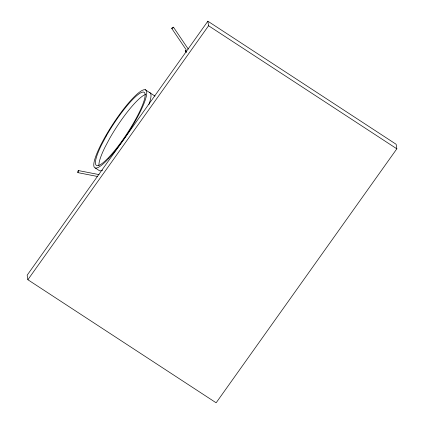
<?xml version="1.0" encoding="UTF-8"?>
<svg xmlns="http://www.w3.org/2000/svg" width="424" height="424" viewBox="0 0 424 424"><rect width="100%" height="100%" fill="white"/><g stroke="black" fill="none" stroke-linecap="round" stroke-linejoin="round"><path stroke-width="0.64" d="M207.861 21.2L27.163 275.181L27.873 279.734L216.139 402.8L396.838 148.819L396.127 144.266L207.861 21.2L208.571 25.753L27.873 279.734M99.078 174.608L78.286 170.543L78.159 170.835L77.878 172.637L97.372 176.448M77.878 172.637L78.286 170.543M208.571 25.753L396.838 148.819M145.268 89.734L155.03 96.115M95.283 167.978L99.539 170.761A46.492 8.772 -56.8 0 0 102.656 170.109M173.517 27.263A1.065 0.27 -34.1 0 1 172.213 28.366A1.065 0.27 -34.1 0 1 172.133 27.862A1.065 0.27 -34.1 0 1 173.517 27.263L188.288 49.115M171.725 28.397L186.194 49.799M149.524 92.517A46.492 8.772 -56.8 0 1 148.904 104.463M98.914 165.524A43.667 8.242 -56.8 0 1 104.913 147.372L109.752 138.266A43.667 8.242 -56.8 0 1 145.655 94.462M186.131 52.062A2.809 0.318 57.6 0 1 185.887 50.763M186.21 52.131A2.539 0.286 57.6 0 1 185.988 50.96M186.316 52.067A2.539 0.286 57.6 0 1 186.035 51.558M185.823 51.124A2.539 0.286 57.6 0 1 185.866 50.657M106.265 135.987L101.426 145.093A43.667 8.242 -56.8 0 0 113.542 151.951A43.667 8.242 -56.8 0 0 144.817 93.1A43.667 8.242 -56.8 0 0 106.265 135.987M108.793 158.375A46.492 8.772 -56.8 0 0 146.678 91.748A46.492 8.772 -56.8 0 0 105.359 136.448A46.492 8.772 -56.8 0 0 108.793 158.375"/></g></svg>
